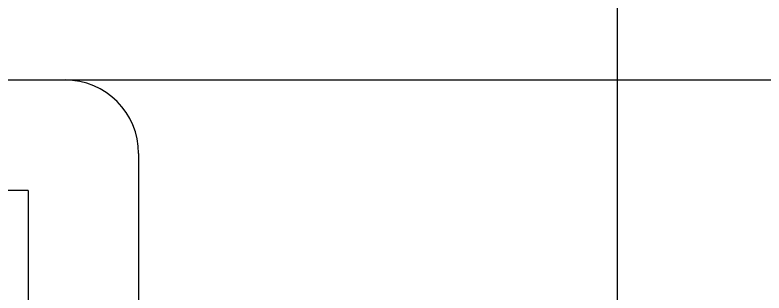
# Model space of a CAD drawing. Extents: x 1 to 262, y 0 to 247.
# Drawn here: x 61.71 to 71.89, y 114.37 to 118.15 of the extents above; entities that cross this region are included whole.
import ezdxf

# ---------------------------------------------------------------- set-up
doc = ezdxf.new("R2010")
doc.units = 0
doc.linetypes.add('CENTER', pattern=[50.8, 31.75, -6.35, 6.35, -6.35])
doc.layers.get('0').update_dxf_attribs({"linetype": 'CONTINUOUS'})
doc.layers.add('CENTER', color=1, linetype='CENTER')

msp = doc.modelspace()

# ---------------------------------------------------------------- linework, layer by layer
at = {"color": 7, "linetype": 'CONTINUOUS'}
for p, q in [((53.888, 117.268), (85.888, 117.268)), ((63.388, 116.268), (63.388, 109.268)), ((61.888, 115.768), (60.388, 115.768)), ((61.888, 115.768), (61.888, 114.768)), ((61.888, 114.768), (61.888, 107.768))]:
    msp.add_line(p, q, dxfattribs=at)
msp.add_arc((62.388, 116.268), 1, 0, 90, dxfattribs=at)
at = {"layer": 'CENTER', "color": 1, "linetype": 'CENTER'}
msp.add_line((69.888, 171.712), (69.888, 49.251), dxfattribs=at)

doc.saveas('drawing.dxf')
